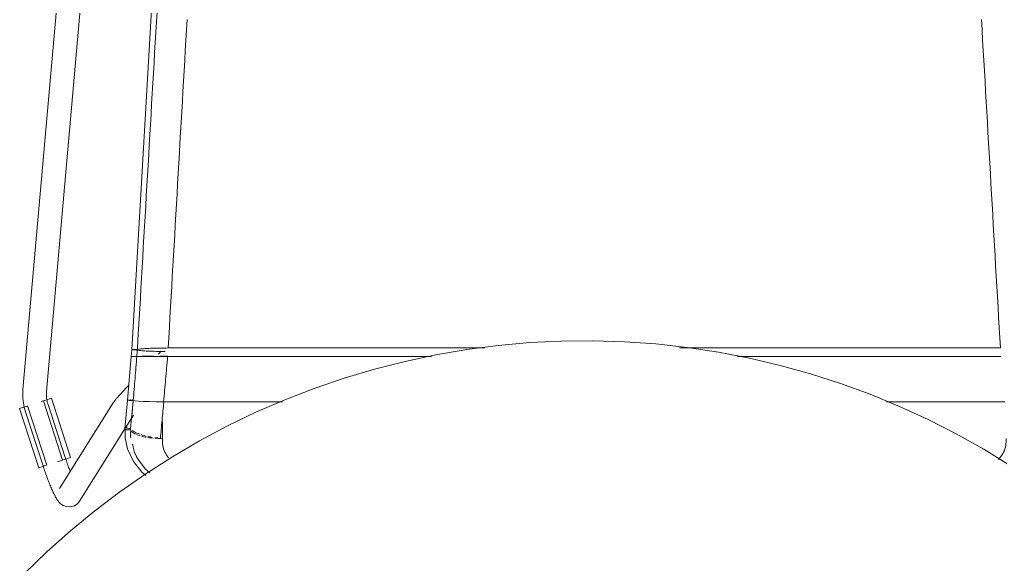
# Model space of a CAD drawing. Header units: millimetres. Extents: x 155927 to 295199, y -4084 to 97293.
# Drawn here: x 174838.3 to 175335.6, y 12592.6 to 12868.8 of the extents above; entities that cross this region are included whole.
import ezdxf

# ---------------------------------------------------------------- set-up
doc = ezdxf.new("R2010")
doc.units = ezdxf.units.MM
doc.header["$MEASUREMENT"] = 0
doc.layers.add('I-FURN', color=8, linetype='CONTINUOUS', lineweight=9)

msp = doc.modelspace()

# ---------------------------------------------------------------- linework, layer by layer
at = {"layer": 'I-FURN'}
for p, q in [((174879, 13124.65), (174840.05, 12681.33)), ((174852.01, 12680.28), (174889.3, 13104.78)), ((174914.48, 13033.36), (174895.2, 12701.45)), ((175096.94, 12705.08), (175081.01, 12703.66)), ((175112.92, 12705.87), (175096.94, 12705.08)), ((175128.92, 12706.02), (175112.92, 12705.87)), ((175144.91, 12705.53), (175128.92, 12706.02)), ((175160.87, 12704.39), (175144.91, 12705.53)), ((175176.77, 12702.62), (175160.87, 12704.39)), ((174894.93, 12698.09), (174895.19, 12701.45)), ((174895.26, 12701.48), (174895.2, 12701.45)), ((174895.2, 12701.45), (174895.27, 12701.42)), ((174895.45, 12701.51), (174895.26, 12701.48)), ((174895.27, 12701.42), (174895.46, 12701.4)), ((174895.74, 12701.53), (174895.45, 12701.51)), ((174895.46, 12701.4), (174895.75, 12701.37)), ((174896.13, 12701.55), (174895.74, 12701.53)), ((174895.75, 12701.37), (174896.13, 12701.36)), ((174896.58, 12701.56), (174896.13, 12701.55)), ((174896.13, 12701.36), (174896.58, 12701.35)), ((174897.07, 12701.56), (174896.58, 12701.56)), ((174896.58, 12701.35), (174897.07, 12701.34)), ((174897.56, 12701.56), (174897.07, 12701.56)), ((174897.07, 12701.34), (174897.57, 12701.34)), ((174898.03, 12701.55), (174897.56, 12701.56)), ((174897.57, 12701.34), (174898.04, 12701.35)), ((174898.92, 12701.76), (174898.03, 12701.55)), ((174898.04, 12701.35), (174898.94, 12701.14)), ((174900.67, 12701.95), (174898.92, 12701.76)), ((174898.94, 12701.14), (174900.69, 12700.95)), ((174903.17, 12702.12), (174900.67, 12701.95)), ((174900.69, 12700.95), (174903.19, 12700.79)), ((174906.3, 12702.24), (174903.17, 12702.12)), ((174903.19, 12700.79), (174906.31, 12700.66)), ((174909.87, 12702.32), (174906.3, 12702.24)), ((174906.31, 12700.66), (174909.86, 12700.59)), ((174910.16, 12700.7), (174908.69, 12699.18)), ((174909.86, 12700.59), (174912.11, 12700.56)), ((174913.65, 12702.35), (174909.87, 12702.32)), ((175074.23, 12702.35), (174913.65, 12702.35)), ((174913.65, 12702.35), (175074.23, 12702.35)), ((175049.37, 12698.9), (175033.72, 12695.58)), ((175065.14, 12701.6), (175049.37, 12698.9)), ((175081.01, 12703.66), (175065.14, 12701.6)), ((175335.55, 12702.35), (175172.96, 12702.35)), ((175172.96, 12702.35), (175335.55, 12702.35)), ((175192.59, 12700.22), (175176.77, 12702.62)), ((175208.3, 12697.19), (175192.59, 12700.22)), ((174894.92, 12698.09), (174893.1, 12675.89)), ((174894.99, 12698.09), (174894.92, 12698.09)), ((174894.92, 12698.09), (174894.99, 12698.09)), ((174894.99, 12698.09), (174894.93, 12698.09)), ((174894.93, 12698.09), (174894.99, 12698.09)), ((174895.47, 12698.09), (174895.18, 12698.09)), ((174895.18, 12698.09), (174895.47, 12698.09)), ((174895.86, 12698.1), (174895.47, 12698.1)), ((174895.85, 12698.09), (174895.47, 12698.09)), ((174895.47, 12698.09), (174895.85, 12698.09)), ((174895.48, 12698.1), (174895.86, 12698.1)), ((174896.31, 12698.09), (174895.85, 12698.09)), ((174895.85, 12698.09), (174896.3, 12698.09)), ((174895.86, 12698.1), (174896.31, 12698.1)), ((174896.31, 12698.1), (174895.86, 12698.1)), ((174896.3, 12698.09), (174896.79, 12698.08)), ((174896.31, 12698.1), (174896.8, 12698.1)), ((174896.8, 12698.1), (174896.31, 12698.1)), ((174896.8, 12698.08), (174896.31, 12698.09)), ((174896.79, 12698.08), (174897.29, 12698.08)), ((174896.8, 12698.1), (174897.3, 12698.1)), ((174897.3, 12698.1), (174896.8, 12698.1)), ((174897.29, 12698.08), (174896.8, 12698.08)), ((174897.76, 12698.09), (174897.29, 12698.08)), ((174897.29, 12698.08), (174897.76, 12698.09)), ((174897.3, 12698.1), (174897.77, 12698.1)), ((174897.77, 12698.1), (174897.3, 12698.1)), ((174898.65, 12698.07), (174897.76, 12698.09)), ((174897.76, 12698.09), (174898.65, 12698.07)), ((174900.39, 12698.06), (174898.65, 12698.07)), ((174898.65, 12698.07), (174900.4, 12698.06)), ((174900.41, 12698.13), (174898.66, 12698.11)), ((174898.67, 12698.11), (174900.42, 12698.13)), ((174902.9, 12698.05), (174900.4, 12698.06)), ((174900.4, 12698.06), (174902.9, 12698.05)), ((174902.91, 12698.14), (174900.41, 12698.13)), ((174900.42, 12698.13), (174902.92, 12698.14)), ((174906.03, 12698.04), (174902.9, 12698.05)), ((174902.9, 12698.05), (174906.03, 12698.04)), ((174906.04, 12698.15), (174902.91, 12698.14)), ((174902.92, 12698.14), (174906.04, 12698.15)), ((174909.6, 12698.03), (174906.03, 12698.04)), ((174906.03, 12698.04), (174909.6, 12698.03)), ((174909.6, 12698.15), (174913.38, 12698.16)), ((174913.38, 12698.16), (174909.6, 12698.15)), ((174913.39, 12698.03), (174909.6, 12698.03)), ((174909.6, 12698.03), (174913.39, 12698.03)), ((175047.13, 12698.03), (174913.39, 12698.03)), ((174913.39, 12698.03), (175047.13, 12698.03)), ((175033.72, 12695.58), (175018.22, 12691.63)), ((175335.82, 12698.03), (175202.18, 12698.03)), ((175202.18, 12698.03), (175335.82, 12698.03)), ((175223.87, 12693.53), (175208.3, 12697.19)), ((175018.22, 12691.63), (175002.88, 12687.07)), ((175239.29, 12689.25), (175223.87, 12693.53)), ((175254.52, 12684.36), (175239.29, 12689.25)), ((175002.88, 12687.07), (174987.74, 12681.9)), ((175269.55, 12678.86), (175254.52, 12684.36)), ((174839.97, 12680.19), (174839.94, 12679.05)), ((174839.94, 12679.05), (174839.96, 12677.9)), ((174840.05, 12681.33), (174839.97, 12680.19)), ((174851.94, 12678.93), (174851.96, 12679.59)), ((174851.96, 12679.59), (174852, 12680.25)), ((174852, 12680.25), (174852.01, 12680.28)), ((174889.28, 12678.76), (174889.61, 12679.13)), ((174889.61, 12679.13), (174889.96, 12679.51)), ((174889.96, 12679.51), (174890.31, 12679.9)), ((174890.31, 12679.9), (174890.68, 12680.3)), ((174890.68, 12680.3), (174891.06, 12680.71)), ((174891.06, 12680.71), (174891.45, 12681.14)), ((174891.45, 12681.14), (174891.86, 12681.57)), ((174891.86, 12681.57), (174892.27, 12682.02)), ((174892.27, 12682.02), (174892.69, 12682.47)), ((174892.69, 12682.47), (174893.12, 12682.93)), ((174893.12, 12682.93), (174893.57, 12683.4)), ((174987.74, 12681.9), (174972.82, 12676.13)), ((174839.96, 12677.9), (174840.02, 12676.76)), ((174840.02, 12676.76), (174840.12, 12675.63)), ((174840.12, 12675.63), (174840.27, 12674.49)), ((174840.27, 12674.49), (174840.47, 12673.37)), ((174849.19, 12675.15), (174850.35, 12675.52)), ((174850.45, 12675.56), (174860.14, 12645.55)), ((174850.57, 12675.59), (174852.54, 12676.23)), ((174851.95, 12678.26), (174851.94, 12678.93)), ((174851.99, 12677.6), (174851.95, 12678.26)), ((174852.05, 12676.94), (174851.99, 12677.6)), ((174852.14, 12676.29), (174852.05, 12676.94)), ((174852.25, 12675.63), (174852.14, 12676.29)), ((174852.39, 12674.99), (174852.25, 12675.63)), ((174852.56, 12674.35), (174852.39, 12674.99)), ((174852.54, 12676.23), (174854.49, 12676.86)), ((174852.75, 12673.71), (174852.56, 12674.35)), ((174864.18, 12646.85), (174854.49, 12676.86)), ((174885.85, 12674.62), (174858.54, 12631.04)), ((174885.85, 12674.62), (174886.06, 12674.95)), ((174886.06, 12674.95), (174886.24, 12675.21)), ((174886.24, 12675.21), (174886.42, 12675.44)), ((174886.42, 12675.44), (174886.59, 12675.66)), ((174886.59, 12675.66), (174886.77, 12675.88)), ((174886.77, 12675.88), (174886.96, 12676.11)), ((174886.96, 12676.11), (174887.16, 12676.35)), ((174887.16, 12676.35), (174887.38, 12676.6)), ((174887.38, 12676.6), (174887.61, 12676.87)), ((174887.61, 12676.87), (174887.85, 12677.15)), ((174887.85, 12677.15), (174888.11, 12677.44)), ((174888.11, 12677.44), (174888.38, 12677.75)), ((174888.38, 12677.75), (174888.67, 12678.08)), ((174888.67, 12678.08), (174888.97, 12678.41)), ((174888.97, 12678.41), (174889.28, 12678.76)), ((174893.09, 12675.89), (174891.67, 12661.4)), ((174893.16, 12675.92), (174893.09, 12675.89)), ((174893.09, 12675.89), (174893.16, 12675.87)), ((174893.1, 12675.89), (174893.16, 12675.92)), ((174893.17, 12675.87), (174893.1, 12675.89)), ((174893.35, 12675.94), (174893.16, 12675.92)), ((174893.16, 12675.92), (174893.35, 12675.94)), ((174893.16, 12675.87), (174893.35, 12675.84)), ((174893.64, 12675.96), (174893.35, 12675.94)), ((174893.35, 12675.94), (174893.64, 12675.96)), ((174893.35, 12675.84), (174893.65, 12675.82)), ((174893.65, 12675.82), (174893.36, 12675.84)), ((174894.02, 12675.98), (174893.64, 12675.96)), ((174893.64, 12675.96), (174894.02, 12675.98)), ((174893.65, 12675.82), (174894.03, 12675.8)), ((174894.04, 12675.8), (174893.65, 12675.82)), ((174894.47, 12675.99), (174894.02, 12675.98)), ((174894.02, 12675.98), (174894.47, 12675.99)), ((174894.03, 12675.8), (174894.49, 12675.79)), ((174894.49, 12675.79), (174894.04, 12675.8)), ((174894.96, 12675.99), (174894.47, 12675.99)), ((174894.47, 12675.99), (174894.97, 12675.99)), ((174894.49, 12675.79), (174894.98, 12675.79)), ((174894.98, 12675.79), (174894.49, 12675.79)), ((174894.98, 12675.79), (174895.47, 12675.79)), ((174895.48, 12675.79), (174894.98, 12675.79)), ((174895.93, 12675.98), (174895.46, 12675.99)), ((174895.46, 12675.99), (174895.93, 12675.98)), ((174895.47, 12675.79), (174895.94, 12675.8)), ((174895.95, 12675.8), (174895.48, 12675.79)), ((174895.94, 12675.8), (174896.84, 12675.61)), ((174896.83, 12675.61), (174895.95, 12675.8)), ((174898.55, 12675.43), (174896.84, 12675.61)), ((174896.84, 12675.61), (174898.57, 12675.43)), ((174901.01, 12675.28), (174898.57, 12675.43)), ((174898.57, 12675.43), (174901.05, 12675.28)), ((174904.08, 12675.16), (174901.05, 12675.28)), ((174901.05, 12675.28), (174904.15, 12675.16)), ((174907.59, 12675.09), (174904.15, 12675.16)), ((174904.15, 12675.16), (174907.58, 12675.09)), ((174907.68, 12675.09), (174911.44, 12675.06)), ((174911.32, 12675.06), (174907.68, 12675.09)), ((174911.44, 12675.06), (174971.56, 12675.06)), ((174971.56, 12675.06), (174911.44, 12675.06)), ((174972.82, 12676.13), (174958.14, 12669.76)), ((175284.34, 12672.76), (175269.55, 12678.86)), ((175277.65, 12675.06), (175337.76, 12675.06)), ((175337.76, 12675.06), (175277.65, 12675.06)), ((174838.34, 12671.64), (174840.29, 12672.27)), ((174848.03, 12641.64), (174838.34, 12671.64)), ((174840.29, 12672.27), (174842.26, 12672.91)), ((174840.47, 12673.37), (174840.71, 12672.25)), ((174840.71, 12672.25), (174840.99, 12671.15)), ((174840.99, 12671.15), (174841.32, 12670.05)), ((174841.32, 12670.05), (174841.34, 12670.01)), ((174841.34, 12670.01), (174850.05, 12643.19)), ((174852.07, 12642.94), (174842.38, 12672.95)), ((174861.46, 12646.9), (174852.75, 12673.71)), ((174958.14, 12669.76), (174943.73, 12662.81)), ((175298.88, 12666.08), (175284.34, 12672.76)), ((174891.98, 12661.81), (174896.02, 12668.25)), ((174910.74, 12665.02), (174910.74, 12655.27)), ((175313.13, 12658.82), (175298.88, 12666.08)), ((174868.71, 12624.67), (174891.74, 12661.43)), ((174891.88, 12656.83), (174891.8, 12662.29)), ((174943.73, 12662.81), (174929.61, 12655.29)), ((174893.1, 12651.18), (174891.88, 12656.83)), ((174910.79, 12656.51), (174909.75, 12656.51)), ((174929.61, 12655.29), (174915.8, 12647.22)), ((175327.09, 12651), (175313.13, 12658.82)), ((174896, 12644.87), (174893.1, 12651.18)), ((174898.57, 12645.58), (174896.66, 12649.27)), ((175340.72, 12642.63), (175327.09, 12651)), ((174857.56, 12644.72), (174860.04, 12645.52)), ((174862.23, 12646.22), (174860.26, 12645.59)), ((174861.57, 12646.57), (174861.46, 12646.9)), ((174861.8, 12645.88), (174861.57, 12646.57)), ((174862.03, 12645.19), (174861.8, 12645.88)), ((174862.26, 12644.51), (174862.03, 12645.19)), ((174864.18, 12646.85), (174862.23, 12646.22)), ((174862.5, 12643.83), (174862.26, 12644.51)), ((174900.33, 12639.34), (174896, 12644.87)), ((174902.07, 12641.01), (174898.57, 12645.58)), ((174915.8, 12647.22), (174902.32, 12638.59)), ((174849.98, 12642.27), (174848.03, 12641.64)), ((174851.95, 12642.9), (174849.98, 12642.27)), ((174850.2, 12642.74), (174850.05, 12643.19)), ((174850.44, 12642), (174850.2, 12642.74)), ((174850.69, 12641.26), (174850.44, 12642)), ((174850.94, 12640.53), (174850.69, 12641.26)), ((174851.19, 12639.8), (174850.94, 12640.53)), ((174851.44, 12639.08), (174851.19, 12639.8)), ((174862.73, 12643.15), (174862.5, 12643.83)), ((174862.97, 12642.49), (174862.73, 12643.15)), ((174863.2, 12641.83), (174862.97, 12642.49)), ((174863.44, 12641.18), (174863.2, 12641.83)), ((174863.67, 12640.55), (174863.44, 12641.18)), ((174863.9, 12639.93), (174863.67, 12640.55)), ((174902.39, 12637.7), (174900.33, 12639.34)), ((174904.41, 12639.04), (174902.07, 12641.01)), ((174851.7, 12638.36), (174851.44, 12639.08)), ((174851.95, 12637.65), (174851.7, 12638.36)), ((174852.21, 12636.96), (174851.95, 12637.65)), ((174852.46, 12636.27), (174852.21, 12636.96)), ((174852.71, 12635.59), (174852.46, 12636.27)), ((174852.97, 12634.92), (174852.71, 12635.59)), ((174853.22, 12634.27), (174852.97, 12634.92)), ((174853.47, 12633.63), (174853.22, 12634.27)), ((174902.32, 12638.59), (174889.2, 12629.44)), ((174853.73, 12633.01), (174853.47, 12633.63)), ((174853.97, 12632.39), (174853.73, 12633.01)), ((174854.22, 12631.8), (174853.97, 12632.39)), ((174854.47, 12631.22), (174854.22, 12631.8)), ((174854.71, 12630.66), (174854.47, 12631.22)), ((174854.95, 12630.11), (174854.71, 12630.66)), ((174855.19, 12629.59), (174854.95, 12630.11)), ((174855.42, 12629.08), (174855.19, 12629.59)), ((174889.2, 12629.44), (174876.46, 12619.77)), ((174855.65, 12628.59), (174855.42, 12629.08)), ((174855.89, 12628.11), (174855.65, 12628.59)), ((174856.12, 12627.66), (174855.89, 12628.11)), ((174856.34, 12627.22), (174856.12, 12627.66)), ((174856.57, 12626.79), (174856.34, 12627.22)), ((174856.8, 12626.38), (174856.57, 12626.79)), ((174857.04, 12625.98), (174856.8, 12626.38)), ((174857.28, 12625.59), (174857.04, 12625.98)), ((174857.54, 12625.2), (174857.28, 12625.59)), ((174857.81, 12624.81), (174857.54, 12625.2)), ((174858.13, 12624.41), (174857.81, 12624.81)), ((174858.5, 12623.98), (174858.13, 12624.41)), ((174867.82, 12623.55), (174868.71, 12624.67)), ((174858.96, 12623.52), (174858.5, 12623.98)), ((174859.59, 12623), (174858.96, 12623.52)), ((174860.5, 12622.43), (174859.59, 12623)), ((174861.88, 12621.91), (174860.5, 12622.43)), ((174863.86, 12621.74), (174861.88, 12621.91)), ((174866.08, 12622.32), (174863.86, 12621.74)), ((174876.46, 12619.77), (174864.11, 12609.59)), ((174867.82, 12623.55), (174866.08, 12622.32)), ((174864.11, 12609.59), (174852.18, 12598.93)), ((174852.18, 12598.93), (174840.69, 12587.81))]:
    msp.add_line(p, q, dxfattribs=at)
for points in [[(174898.03, 12701.55), (174901.25, 12756.96), (174907.69, 12867.72), (174914.13, 12978.31), (174917.35, 13033.55)], [(175351.17, 12701.55), (175347.95, 12756.96), (175341.51, 12867.72), (175335.07, 12978.31), (175331.85, 13033.55)], [(174913.65, 12702.35), (174916.85, 12757.87), (174920.04, 12813.4), (174923.24, 12868.84)], [(175325.97, 12868.84), (175329.16, 12813.38), (175332.36, 12757.87), (175335.55, 12702.35)], [(174898.04, 12701.35), (174897.44, 12701.34), (174895.94, 12701.34), (174895.19, 12701.41), (174895.19, 12701.45)], [(174898.03, 12701.55), (174897.99, 12700.97), (174897.9, 12699.82), (174897.81, 12698.66), (174897.76, 12698.09)], [(174898.04, 12701.35), (174897.99, 12700.81), (174897.9, 12699.73), (174897.81, 12698.64), (174897.77, 12698.1)], [(174895.95, 12675.8), (174896.25, 12679.51), (174896.86, 12686.93), (174897.46, 12694.37), (174897.76, 12698.09)], [(174912.36, 12686.54), (174912.7, 12690.37), (174913.04, 12694.2), (174913.39, 12698.03)], [(174897.14, 12690.55), (174897.18, 12690.96), (174897.21, 12691.37), (174897.24, 12691.78)], [(174895.93, 12675.98), (174896.24, 12679.63), (174896.54, 12683.28), (174896.84, 12686.93)], [(174911.32, 12675.06), (174911.67, 12678.88), (174912.01, 12682.71), (174912.36, 12686.54)], [(174895.94, 12675.8), (174895.71, 12673.27), (174895.23, 12668.24), (174894.75, 12663.29), (174894.51, 12660.84)], [(174895.93, 12675.98), (174895.7, 12673.61), (174895.46, 12671.25), (174895.23, 12668.9)], [(174911.44, 12675.06), (174911.14, 12671.93), (174910.55, 12665.68), (174910, 12659.54), (174909.75, 12656.51)], [(174891.86, 12662.15), (174891.9, 12662.1), (174892.02, 12662.01), (174892.32, 12661.88), (174892.7, 12661.76), (174893.16, 12661.67), (174893.65, 12661.6), (174894.15, 12661.57), (174894.46, 12661.57), (174894.61, 12661.58)], [(174897.06, 12658.68), (174896.36, 12659), (174895.22, 12659.7), (174894.65, 12660.45), (174894.51, 12660.84)], [(174894.55, 12660.01), (174894.56, 12659.36), (174894.6, 12658.71), (174894.66, 12658.07)], [(174894.69, 12656.85), (174894.6, 12657.66), (174894.59, 12658.49), (174894.6, 12659.31)], [(174895.52, 12660.49), (174895.93, 12660.17), (174896.45, 12659.84), (174897.09, 12659.53)], [(174897.34, 12659.42), (174897.97, 12659.12), (174898.72, 12658.84), (174899.53, 12658.58)], [(174899.49, 12657.79), (174898.76, 12658), (174898.12, 12658.23), (174897.52, 12658.48)], [(174899.96, 12658.42), (174900.76, 12658.17), (174901.64, 12657.95), (174902.56, 12657.73)], [(174902.54, 12657.11), (174901.7, 12657.25), (174900.89, 12657.42), (174900.15, 12657.61)], [(174903.22, 12657.58), (174903.86, 12657.44), (174904.53, 12657.3), (174905.21, 12657.18)], [(174906.03, 12656.68), (174905.13, 12656.75), (174904.24, 12656.85), (174903.39, 12656.98)], [(174906.91, 12656.93), (174907.38, 12656.86), (174907.86, 12656.81), (174908.34, 12656.76)], [(174909.75, 12656.51), (174908.79, 12656.52), (174907.86, 12656.55), (174906.95, 12656.61)], [(174910.74, 12654.99), (174910.73, 12655.5), (174910.75, 12656), (174910.79, 12656.51)], [(174895.48, 12653.6), (174895.61, 12653.13), (174895.75, 12652.67), (174895.91, 12652.21)], [(175335.3, 12646.62), (175335.06, 12646.33), (175334.81, 12646.04), (175334.55, 12645.75)]]:
    msp.add_open_spline(points, degree=3, dxfattribs=at)
for points, knots in [([(174895.19, 12701.45), (174895.19, 12701.47), (174895.33, 12701.5), (174895.72, 12701.53), (174896.11, 12701.55), (174896.57, 12701.56), (174897.06, 12701.56), (174897.56, 12701.56), (174897.88, 12701.56), (174898.03, 12701.55)], [-0.498493, -0.498493, -0.498493, -0.498493, -0.375, -0.3125, -0.25, -0.1875, -0.125, -0.0625, 0, 0, 0, 0]), ([(174898.03, 12701.55), (174898.31, 12701.7), (174899.7, 12701.9), (174903.06, 12702.13), (174906.22, 12702.25), (174909.83, 12702.33), (174912.38, 12702.35), (174913.65, 12702.35)], [-1, -1, -1, -1, -0.666667, -0.5, -0.333333, -0.166667, 0, 0, 0, 0]), ([(174912.11, 12700.56), (174910.09, 12700.57), (174906.86, 12700.63), (174903.07, 12700.78), (174899.72, 12701), (174898.33, 12701.21), (174898.04, 12701.35)], [-0.9335619, -0.9335619, -0.9335619, -0.9335619, -0.6666667, -0.5, -0.3333333, 0, 0, 0, 0]), ([(174894.51, 12660.84), (174894.37, 12660.82), (174894.08, 12660.79), (174893.66, 12660.78), (174893.29, 12660.79), (174892.99, 12660.81), (174892.72, 12660.84), (174892.47, 12660.89), (174892.25, 12660.96), (174892.05, 12661.02), (174891.86, 12661.12), (174891.75, 12661.21), (174891.72, 12661.25)], [0, 0, 0, 0, 0.0555556, 0.1111111, 0.1666667, 0.1944444, 0.2222222, 0.2777778, 0.3055556, 0.3333333, 0.3888889, 0.4444444, 0.4444444, 0.4444444, 0.4444444]), ([(174913.9, 12646.62), (174913.14, 12647.52), (174911.21, 12650.52), (174910.58, 12654.12), (174910.79, 12656.51)], [0.5, 0.5, 0.5, 0.5, 0.6666667, 1, 1, 1, 1]), ([(175338.41, 12656.51), (175338.63, 12654.12), (175338, 12650.52), (175336.07, 12647.52), (175335.3, 12646.62)], [0, 0, 0, 0, 0.3333333, 0.5, 0.5, 0.5, 0.5]), ([(174898.58, 12645.6), (174898.06, 12646.42), (174896.6, 12648.92), (174896.02, 12651.65), (174895.75, 12653.5)], [-0.4024189, -0.4024189, -0.4024189, -0.4024189, -0.3333333, -0.1972636, -0.1972636, -0.1972636, -0.1972636])]:
    msp.add_open_spline(points, degree=3, knots=knots, dxfattribs=at)

doc.saveas('drawing.dxf')
